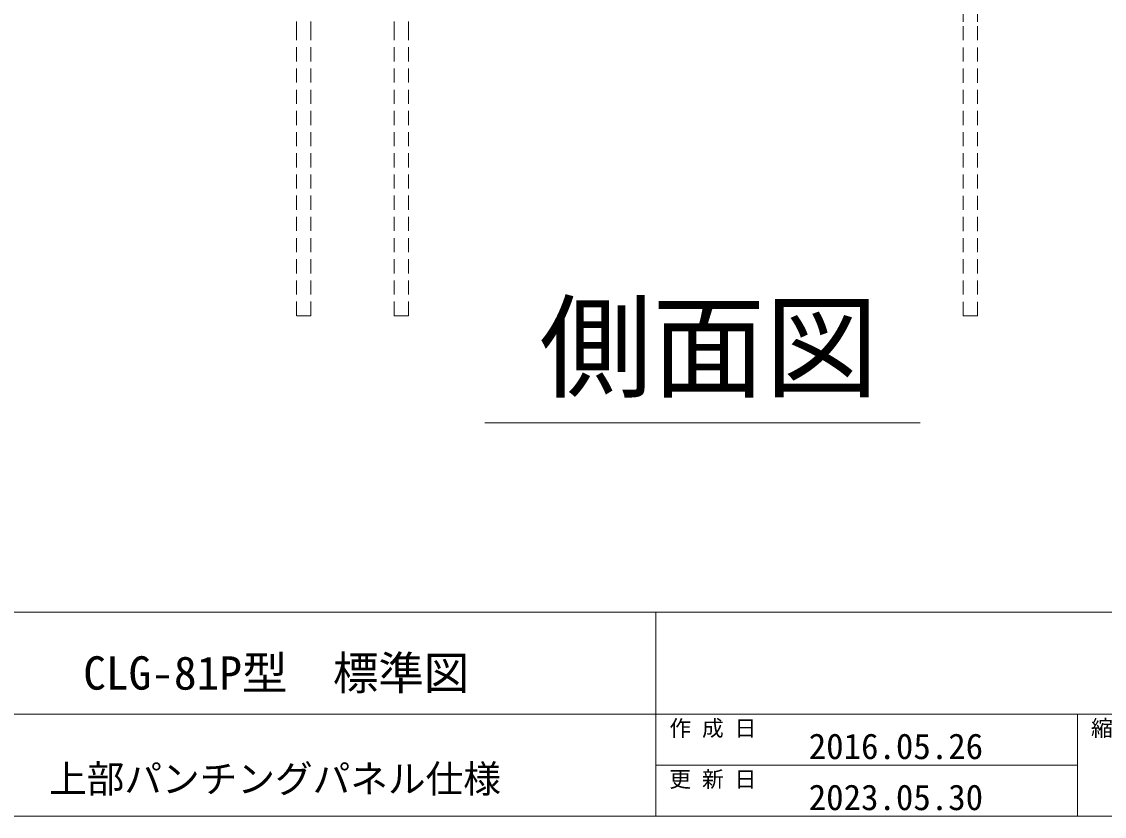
# Model space of a CAD drawing. Units: millimetres, scale not verified. Extents: x -9305 to 9305, y -6415 to 6415.
# Drawn here: x 1971 to 5651, y -6415 to -3715 of the extents above; entities that cross this region are included whole.
import ezdxf
from ezdxf.enums import TextEntityAlignment as Align

# ---------------------------------------------------------------- set-up
doc = ezdxf.new("R2010")
doc.units = ezdxf.units.MM
doc.header["$LTSCALE"] = 40
doc.linetypes.add('DASHED1', pattern=[1.8, 1.2, -0.6])
doc.linetypes.add('DOUBLE_CHAIN2', pattern=[12.8, 9, -1, 0.6, -0.6, 0.6, -1])
for name, color, linetype, lineweight in [('0-4_CLG-72', 134, 'Continuous', 18), ('0-9_TEXT', 134, 'Continuous', 18), ('0-C_図面枠', 134, 'Continuous', 18)]:
    doc.layers.add(name, color=color, linetype=linetype, lineweight=lineweight)
doc.styles.add('ＭＳ ゴシック', font='')
doc.styles.get('ＭＳ ゴシック').set_extended_font_data('MS Gothic')

msp = doc.modelspace()

# ---------------------------------------------------------------- linework, layer by layer
at = {"layer": '0-4_CLG-72'}
for p, q in [((5171.7, -3716.14), (5171.7, -3662.22)), ((5220.3, -3685), (5220.3, -3716.14))]:
    msp.add_line(p, q, dxfattribs=at)
at = {"layer": '0-4_CLG-72', "linetype": 'DOUBLE_CHAIN2'}
for p, q in [((2904.98, -3714.39), (2904.98, -3737.39)), ((2953.58, -3714.39), (2953.58, -3737.39)), ((3237.48, -3714.39), (3237.48, -3737.39)), ((3286.08, -3714.39), (3286.08, -3737.39))]:
    msp.add_line(p, q, dxfattribs=at)
at = {"layer": '0-4_CLG-72', "linetype": 'DASHED1'}
for p, q in [((5171.7, -4714.53), (5171.7, -3716.14)), ((5220.3, -4714.53), (5220.3, -3716.14)), ((2953.58, -4714.39), (2953.58, -3737.39)), ((3237.48, -4714.39), (3237.48, -3737.39)), ((5171.7, -4714.53), (5220.3, -4714.53))]:
    msp.add_line(p, q, dxfattribs=at)
for points in [[(2953.58, -4714.39), (2904.98, -4714.39), (2904.98, -3737.39)], [(3237.48, -4714.39), (3286.08, -4714.39), (3286.08, -3737.39)]]:
    msp.add_lwpolyline(points, dxfattribs=at)
at = {"layer": '0-9_TEXT'}
msp.add_line((3544.79, -5078.63), (5025.64, -5078.63), dxfattribs=at)
at = {"layer": '0-C_図面枠'}
for p, q in [((-9304.61, -5721.47), (9304.61, -5721.47)), ((4126.39, -5721.47), (4126.39, -6414.98)), ((1537.28, -6068.22), (9304.61, -6068.22)), ((5559.65, -6068.22), (5559.65, -6414.98)), ((5559.65, -6241.6), (4126.39, -6241.6))]:
    msp.add_line(p, q, dxfattribs=at)
msp.add_lwpolyline([(-9304.61, -6414.98), (9304.61, -6414.98), (9304.61, 6414.98), (-9304.61, 6414.98)], close=True, dxfattribs=at)

# ---------------------------------------------------------------- texts
at = {"layer": '0-9_TEXT', "style": 'ＭＳ ゴシック'}
msp.add_text('側面図', height=281.5, dxfattribs=at).set_placement((3730.37, -5045.9), align=Align.BOTTOM_LEFT)
at = {"layer": '0-C_図面枠', "style": 'ＭＳ ゴシック'}
for s, height, p in [('CLG-81P型\u3000標準図', 113.3, (2180.03, -6018.59)), ('作 成 日\u3000', 54.23, (4172.62, -6158.84)), ('縮 尺', 54.23, (5605.88, -6158.84)), ('2016.05.26', 87.12, (4646.41, -6246.68)), ('上部パンチングパネル仕様', 93.84, (2063.84, -6362.7)), ('更 新 日\u3000', 54.23, (4172.62, -6332.22)), ('2023.05.30', 87.12, (4646.41, -6420.06))]:
    msp.add_text(s, height=height, dxfattribs=at).set_placement(p, align=Align.BOTTOM_LEFT)

doc.saveas('drawing.dxf')
